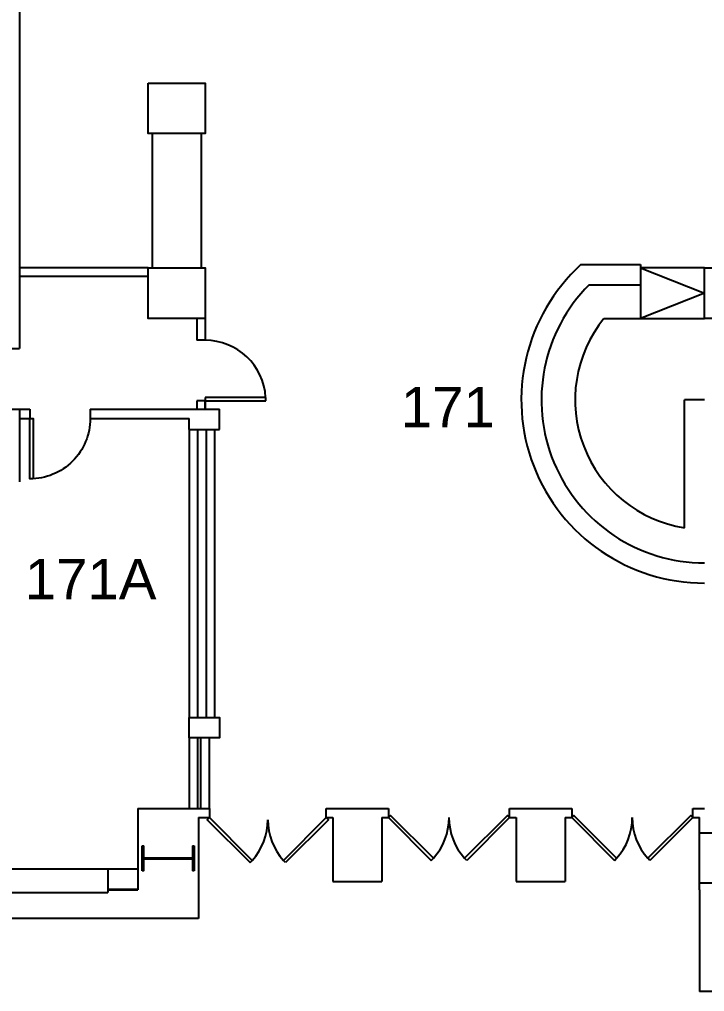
# Model space of a CAD drawing. Header units: inches. Extents: x 10 to 3523, y 1 to 2593.
# Drawn here: x 880 to 1288, y 1050 to 1629 of the extents above; entities that cross this region are included whole.
import ezdxf

# ---------------------------------------------------------------- set-up
doc = ezdxf.new("R2010")
doc.units = ezdxf.units.IN
doc.header["$LTSCALE"] = 96
doc.header["$MEASUREMENT"] = 0
doc.linetypes.add('HIDDEN', pattern=[0.375, 0.25, -0.125])
doc.linetypes.add('PHANTOM', pattern=[2.5, 1.25, -0.25, 0.25, -0.25, 0.25, -0.25])
doc.layers.get('0').update_dxf_attribs({"linetype": 'CONTINUOUS'})
for name, color, linetype in [('A-DOOR', 4, 'CONTINUOUS'), ('A-FURN', 3, 'CONTINUOUS'), ('A-GLAZ', 3, 'CONTINUOUS'), ('A-PFLR-TEXT', 3, 'CONTINUOUS'), ('A-ROOF-OTLN', 6, 'HIDDEN'), ('A-WALL', 5, 'CONTINUOUS'), ('S-COLS', 6, 'CONTINUOUS')]:
    doc.layers.add(name, color=color, linetype=linetype)
doc.styles.get("Standard").update_dxf_attribs({"font": 'arial.ttf'})

# ---------------------------------------------------------------- blocks, each defined once
blk = doc.blocks.new('A$C3DF82993')
at = {"layer": 'A-DOOR'}
for p, q in [((36, 36), (34, 36)), ((34, 36), (34, 0)), ((36, 0), (36, 36)), ((34, 0), (36, 0))]:
    blk.add_line(p, q, dxfattribs=at)
blk.add_arc((36, 0), 36, 93.18474, 180, dxfattribs=at)

msp = doc.modelspace()

# ---------------------------------------------------------------- hatches: boundary and pattern name
h = msp.add_hatch()
h.set_pattern_fill('ANSI31', color=256, scale=6, style=0)
h.set_pattern_definition([(45, (771.4499, 978.76366), (-0.53033, 0.53033), [])])
h.paths.add_polyline_path([(984.13, 1137), (983.13, 1137), (983.13, 1129.75), (982.47, 1129.75), (982.87, 1129.25), (983.13, 1129.25), (983.13, 1128.92), (984.13, 1127.67)])
h.paths.add_polyline_path([(984.13, 1127.67), (983.13, 1128.92), (983.13, 1122), (984.13, 1122)])
h.paths.add_polyline_path([(982.47, 1129.75), (954.13, 1129.75), (954.13, 1137), (953.13, 1137), (953.13, 1122), (954.13, 1122), (954.13, 1129.25), (982.87, 1129.25)])

# ---------------------------------------------------------------- linework, layer by layer
for p, q in [((953.13, 1137), (954.13, 1137)), ((953.13, 1122), (953.13, 1137)), ((954.13, 1129.75), (954.13, 1137)), ((983.13, 1137), (984.13, 1137)), ((983.13, 1137), (983.13, 1129.75)), ((984.13, 1137), (984.13, 1122)), ((954.13, 1129.75), (983.13, 1129.75)), ((954.13, 1129.25), (983.13, 1129.25)), ((954.13, 1122), (954.13, 1129.25)), ((983.13, 1129.25), (983.13, 1122)), ((954.13, 1122), (953.13, 1122)), ((984.13, 1122), (983.13, 1122))]:
    msp.add_line(p, q)
at = {"layer": 'A-DOOR', "flags": 128}
msp.add_lwpolyline([(922.26, 1391.25, -0.414214), (886.26, 1355.25), (886.26, 1391.25), (888.26, 1391.25), (888.26, 1355.25)], format="xyb", dxfattribs=at)
at = {"layer": 'A-DOOR'}
for points in [[(1017.33, 1127.06), (1018.57, 1128.3), (993.11, 1153.75), (991.87, 1152.51)], [(1038.42, 1127.06), (1037.18, 1128.3), (1062.63, 1153.75), (1063.87, 1152.51)], [(1125.09, 1128.3), (1126.33, 1129.53), (1100.87, 1154.99), (1099.63, 1153.75)], [(1146.18, 1128.3), (1144.94, 1129.53), (1170.4, 1154.99), (1171.63, 1153.75)], [(1234.09, 1128.3), (1235.33, 1129.53), (1209.87, 1154.99), (1208.63, 1153.75)], [(1255.18, 1128.3), (1253.94, 1129.53), (1279.4, 1154.99), (1280.63, 1153.75)]]:
    msp.add_lwpolyline(points, close=True, dxfattribs=at)
for centre, start, end in [((991.79, 1152.48), 317.90609, 0.05209), ((1063.95, 1152.48), 179.94791, 222.09391), ((1099.56, 1153.72), 317.90609, 0.05209), ((1171.71, 1153.72), 179.94791, 222.09391), ((1208.56, 1153.72), 317.90609, 0.05209), ((1280.71, 1153.72), 179.94791, 222.09391)]:
    msp.add_arc(centre, 36.08, start, end, dxfattribs=at)
at = {"layer": 'A-FURN'}
for p, q in [((959.13, 1560.75), (959.13, 1480.75)), ((988.13, 1560.75), (988.13, 1480.75)), ((1214.14, 1482.75), (1249.63, 1482.75)), ((1249.63, 1482.75), (1249.63, 1450.75)), ((1287.63, 1480.75), (1249.63, 1480.75)), ((1218.96, 1470.75), (1249.63, 1470.75)), ((1227.83, 1450.75), (1287.63, 1450.75)), ((1275.63, 1326.19), (1275.63, 1402.25)), ((1287.63, 1402.25), (1275.63, 1402.25))]:
    msp.add_line(p, q, dxfattribs=at)
at = {"layer": 'A-FURN', "linetype": 'PHANTOM'}
for p, q in [((1249.63, 1480.75), (1287.63, 1465.75)), ((1287.63, 1465.75), (1249.63, 1450.75))]:
    msp.add_line(p, q, dxfattribs=at)
at = {"layer": 'A-FURN'}
for radius, start, end in [(109, 132.39348, 270), (97, 135.0746, 270), (77, 140.95946, 261.03424)]:
    msp.add_arc((1287.63, 1402.25), radius, start, end, dxfattribs=at)
at = {"layer": 'A-GLAZ'}
for radius in [1110, 1104]:
    msp.add_arc((1314.63, 1458.75), radius, 91.54872, 178.76108, dxfattribs=at)
at = {"layer": 'A-ROOF-OTLN'}
msp.add_arc((1314.63, 1458.75), 1128, 91.54039, 178.76774, dxfattribs=at)
at = {"layer": 'A-WALL'}
for p, q in [((880.26, 1710.75), (880.26, 1432.75)), ((956.63, 1480.75), (880.26, 1480.75)), ((956.63, 1475.75), (880.26, 1475.75)), ((985.63, 1450.75), (985.63, 1437.75)), ((990.63, 1450.75), (990.63, 1437.75)), ((990.63, 1437.75), (985.63, 1437.75)), ((874.76, 1432.75), (880.26, 1432.75)), ((990.63, 1401.75), (985.63, 1401.75)), ((985.63, 1401.75), (985.63, 1396.75)), ((990.63, 1396.75), (990.63, 1401.75)), ((990.63, 1401.75), (990.63, 1396.75)), ((874.76, 1396.75), (880.26, 1396.75)), ((880.26, 1396.75), (886.26, 1396.75)), ((880.26, 1396.75), (880.26, 1353.5)), ((886.26, 1396.75), (886.26, 1391.25)), ((922.26, 1396.75), (922.26, 1391.25)), ((922.26, 1396.75), (999.13, 1396.75)), ((999.13, 1384.75), (999.13, 1396.75)), ((880.26, 1391.25), (886.26, 1391.25)), ((922.26, 1391.25), (981.13, 1391.25)), ((981.13, 1384.75), (981.13, 1391.25)), ((981.13, 1384.75), (999.13, 1384.75)), ((981.13, 1384.75), (981.13, 1213.25)), ((986.13, 1384.75), (986.13, 1213.25)), ((991.13, 1384.75), (991.13, 1213.25)), ((996.13, 1384.75), (996.13, 1213.25)), ((981.13, 1201.25), (981.13, 1159.25)), ((986.13, 1201.25), (986.13, 1159.25)), ((988.11, 1159.25), (988.11, 1201.25)), ((993.11, 1159.25), (993.11, 1201.25)), ((950.63, 1159.25), (993.11, 1159.25)), ((950.63, 1159.25), (950.63, 1110.75)), ((956.63, 1159.25), (993.11, 1159.25)), ((993.11, 1159.25), (993.11, 1153.75)), ((1062.63, 1153.75), (1062.63, 1159.25)), ((1062.63, 1159.25), (1099.63, 1159.25)), ((1099.63, 1159.25), (1099.63, 1153.75)), ((1171.63, 1159.25), (1208.63, 1159.25)), ((1171.63, 1153.75), (1171.63, 1159.25)), ((1208.63, 1159.25), (1208.63, 1153.75)), ((1280.63, 1153.75), (1280.63, 1159.25)), ((1280.63, 1159.25), (1287.63, 1159.25)), ((986.63, 1153.75), (993.11, 1153.75)), ((986.63, 1153.75), (986.63, 1093.63)), ((1062.63, 1153.75), (1066.63, 1153.75)), ((1066.63, 1153.75), (1066.63, 1115.75)), ((1095.63, 1153.75), (1099.63, 1153.75)), ((1095.63, 1153.75), (1099.63, 1153.75)), ((1095.63, 1153.75), (1095.63, 1115.75)), ((1171.63, 1153.75), (1175.63, 1153.75)), ((1175.63, 1153.75), (1175.63, 1115.75)), ((1204.63, 1153.75), (1208.63, 1153.75)), ((1204.63, 1153.75), (1208.63, 1153.75)), ((1204.63, 1153.75), (1204.63, 1115.75)), ((1280.63, 1153.75), (1284.63, 1153.75)), ((1284.63, 1110.75), (1284.63, 1153.75)), ((864.51, 1123.25), (932.63, 1123.25)), ((932.63, 1123.25), (950.63, 1123.25)), ((932.63, 1123.25), (932.63, 1109.13)), ((932.63, 1111.25), (950.63, 1111.25)), ((932.63, 1111), (950.63, 1111)), ((932.63, 1110.75), (950.63, 1110.75)), ((1066.63, 1115.75), (1095.63, 1115.75)), ((1175.63, 1115.75), (1204.63, 1115.75)), ((1284.63, 1110.75), (1284.63, 1074.25)), ((864.51, 1109.13), (932.63, 1109.13)), ((986.63, 1093.63), (661.76, 1093.63)), ((1284.63, 1074.25), (1284.63, 1050.25)), ((1308.63, 1050.25), (1284.63, 1050.25))]:
    msp.add_line(p, q, dxfattribs=at)
for points in [[(981.13, 1213.25), (999.13, 1213.25), (999.13, 1201.25), (981.13, 1201.25)], [(1284.63, 1144.75), (1318.63, 1144.75), (1318.63, 1114.75), (1284.63, 1114.75)]]:
    msp.add_lwpolyline(points, close=True, dxfattribs=at)
at = {"layer": 'S-COLS'}
for points in [[(956.63, 1590.75), (990.63, 1590.75), (990.63, 1560.75), (956.63, 1560.75)], [(956.63, 1480.75), (990.63, 1480.75), (990.63, 1450.75), (956.63, 1450.75)], [(1287.63, 1480.75), (1321.63, 1480.75), (1321.63, 1450.75), (1287.63, 1450.75)]]:
    msp.add_lwpolyline(points, close=True, dxfattribs=at)

# ---------------------------------------------------------------- block references
at = {"layer": 'A-WALL', "rotation": 269.9947671054217}
msp.add_blockref('A$C3DF82993', (990.64, 1437.75), dxfattribs=at)

# ---------------------------------------------------------------- texts
at = {"layer": 'A-PFLR-TEXT'}
for s, p in [('171', (1107, 1386.03)), ('171A', (883.32, 1283.7))]:
    msp.add_text(s, height=24, dxfattribs=at).set_placement(p)

doc.saveas('drawing.dxf')
